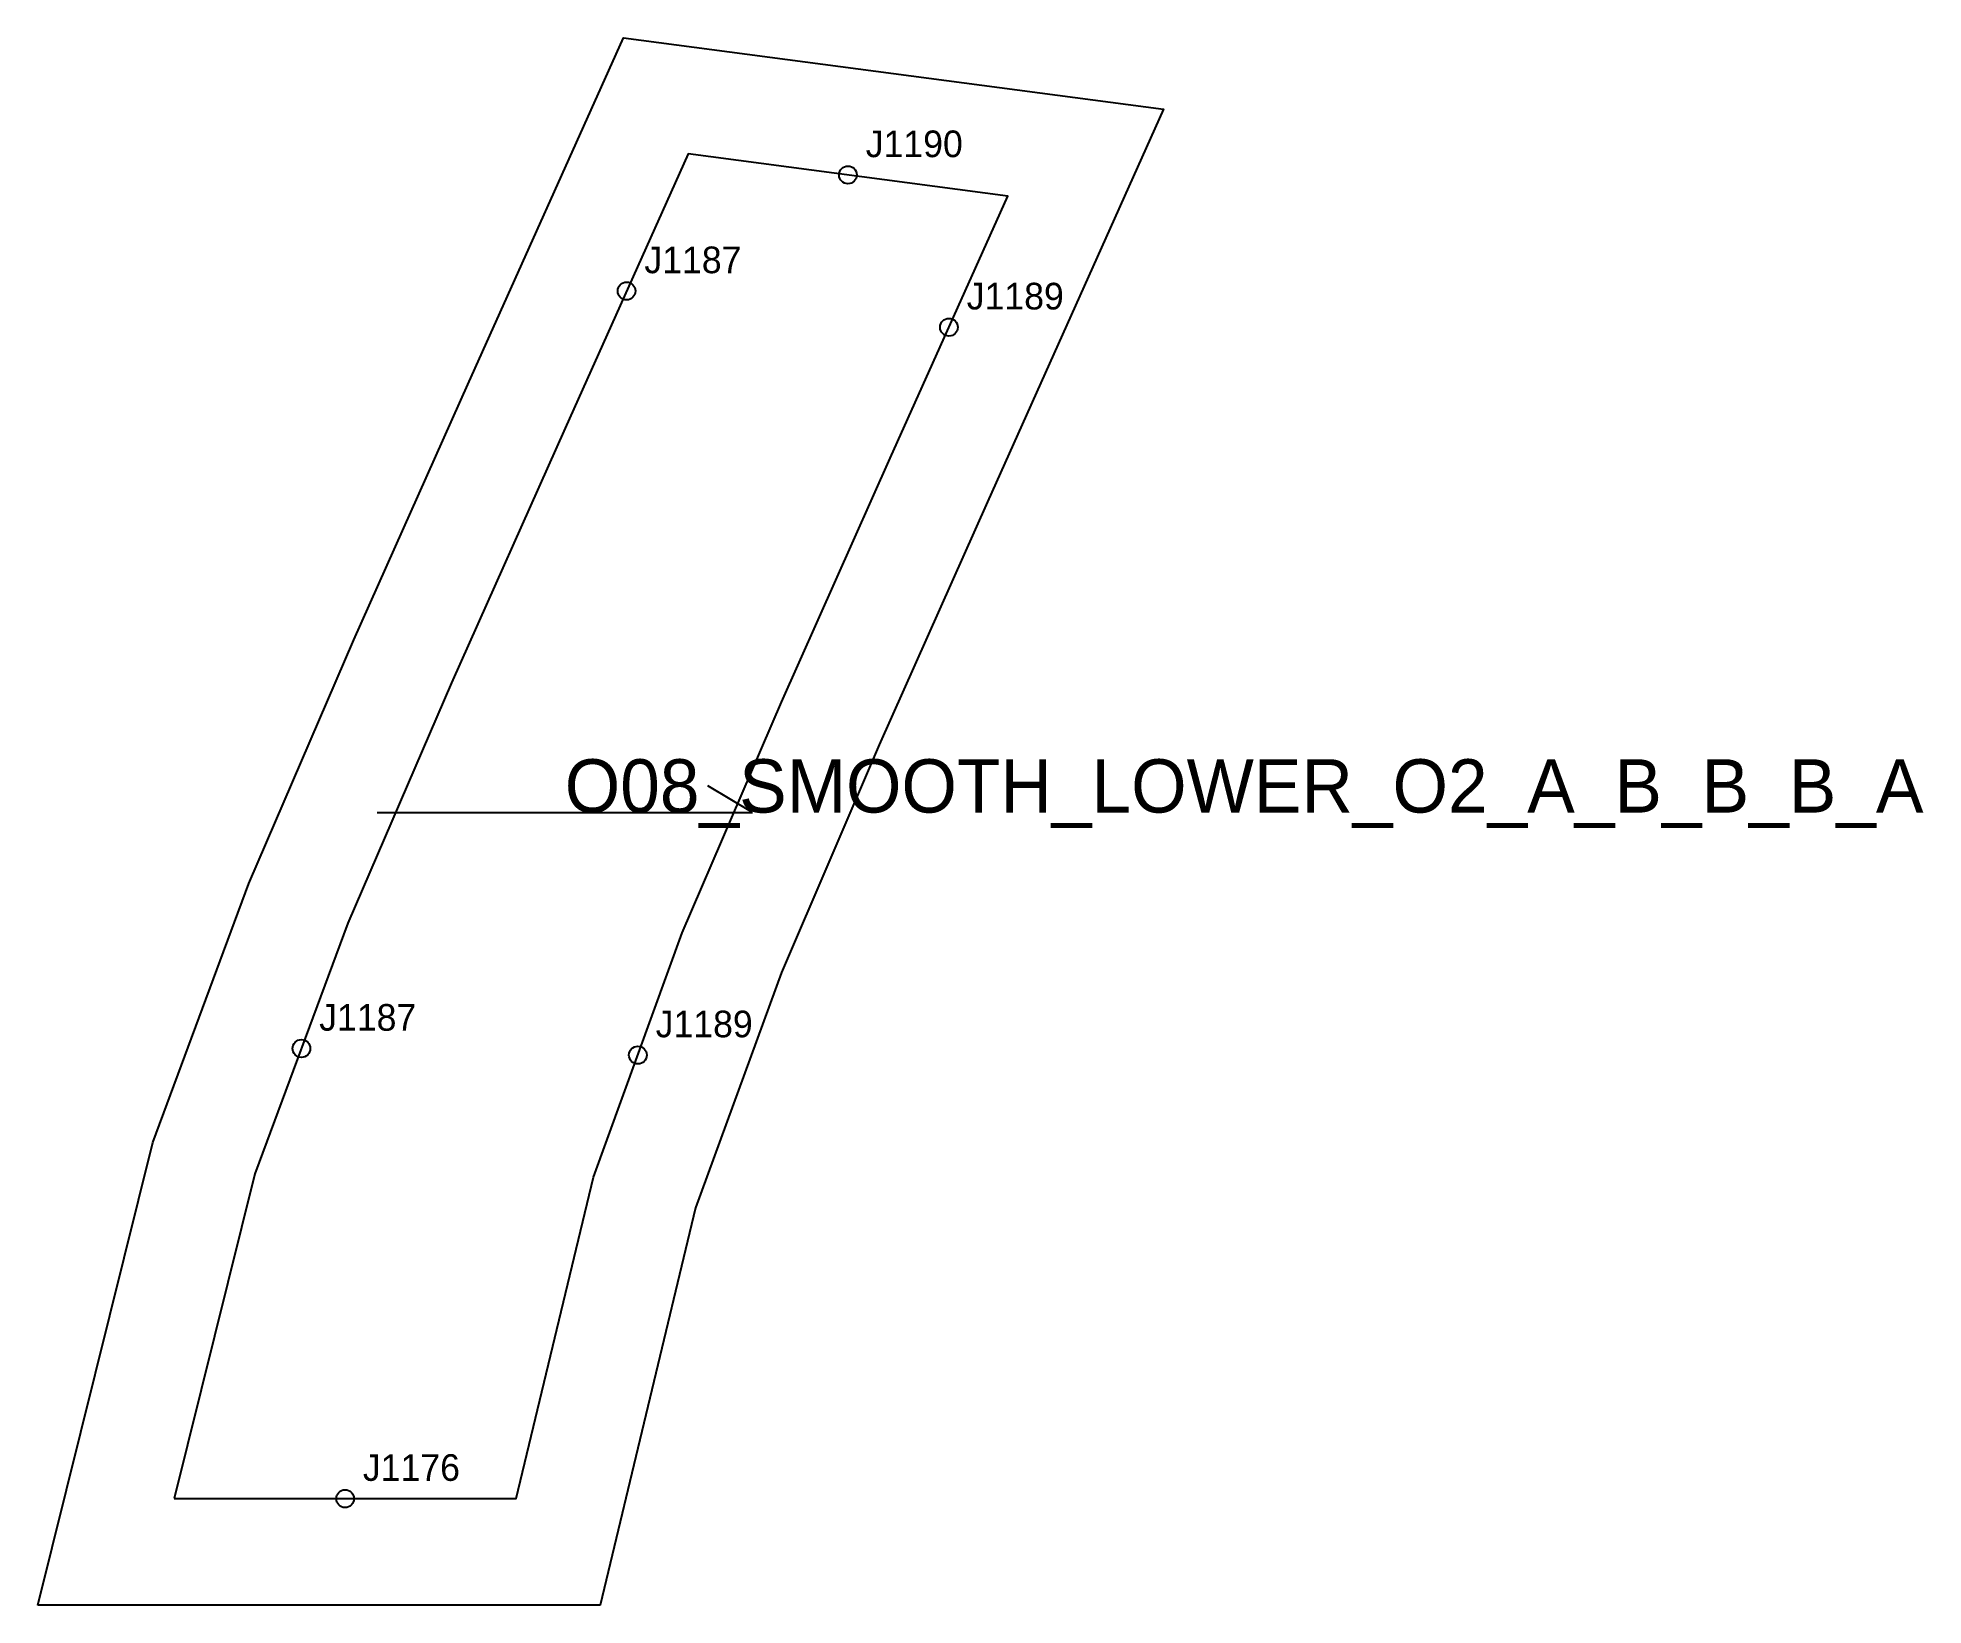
# Model space of a CAD drawing. Header units: millimetres. Extents: x -15 to 197, y -12 to 164.
import ezdxf

# ---------------------------------------------------------------- set-up
doc = ezdxf.new("R2010")
doc.units = ezdxf.units.MM
for name, color, linetype in [('CUT', 1, 'Continuous'), ('GRAIN', 3, 'Continuous'), ('LABEL', 7, 'Continuous'), ('NOTCH', 2, 'Continuous'), ('SEW', 5, 'Continuous')]:
    doc.layers.add(name, color=color, linetype=linetype)

msp = doc.modelspace()

# ---------------------------------------------------------------- linework, layer by layer
at = {"layer": 'CUT'}
msp.add_lwpolyline([(-15.36, -12), (-2.38, 40.09), (8.42, 69.24), (20.23, 96.64), (33.06, 125.39), (50.58, 164.41), (111.4, 156.38), (91.56, 112.17), (79.36, 84.83), (68.37, 59.23), (58.71, 32.72), (47.95, -12), (-15.36, -12)], close=True, dxfattribs=at)
at = {"layer": 'GRAIN'}
for p, q in [((65.1, 77.21), (60.1, 80.21)), ((22.85, 77.21), (65.1, 77.21))]:
    msp.add_line(p, q, dxfattribs=at)
at = {"layer": 'NOTCH'}
for centre in [(75.86, 148.97), (50.94, 135.91), (87.23, 131.83), (14.33, 50.66), (52.21, 49.92), (19.25, 0)]:
    msp.add_circle(centre, 1, dxfattribs=at)
at = {"layer": 'SEW'}
msp.add_lwpolyline([(0, 0), (38.5, 0), (47.2, 36.18), (57.21, 63.66), (68.37, 89.64), (80.6, 117.08), (93.85, 146.59), (57.87, 151.34), (44.02, 120.48), (31.22, 91.82), (19.56, 64.78), (9.1, 36.54)], close=True, dxfattribs=at)

# ---------------------------------------------------------------- texts
at = {"layer": 'LABEL'}
for s, height, p in [('J1190', 3, (77.86, 150.97)), ('J1187', 3, (52.94, 137.91)), ('J1189', 3, (89.23, 133.83)), ('O08_SMOOTH_LOWER_O2_A_B_B_B_A', 6, (43.98, 77.21)), ('J1187', 3, (16.33, 52.66)), ('J1189', 3, (54.21, 51.92)), ('J1176', 3, (21.25, 2))]:
    msp.add_text(s, height=height, dxfattribs=at).set_placement(p)

doc.saveas('drawing.dxf')
